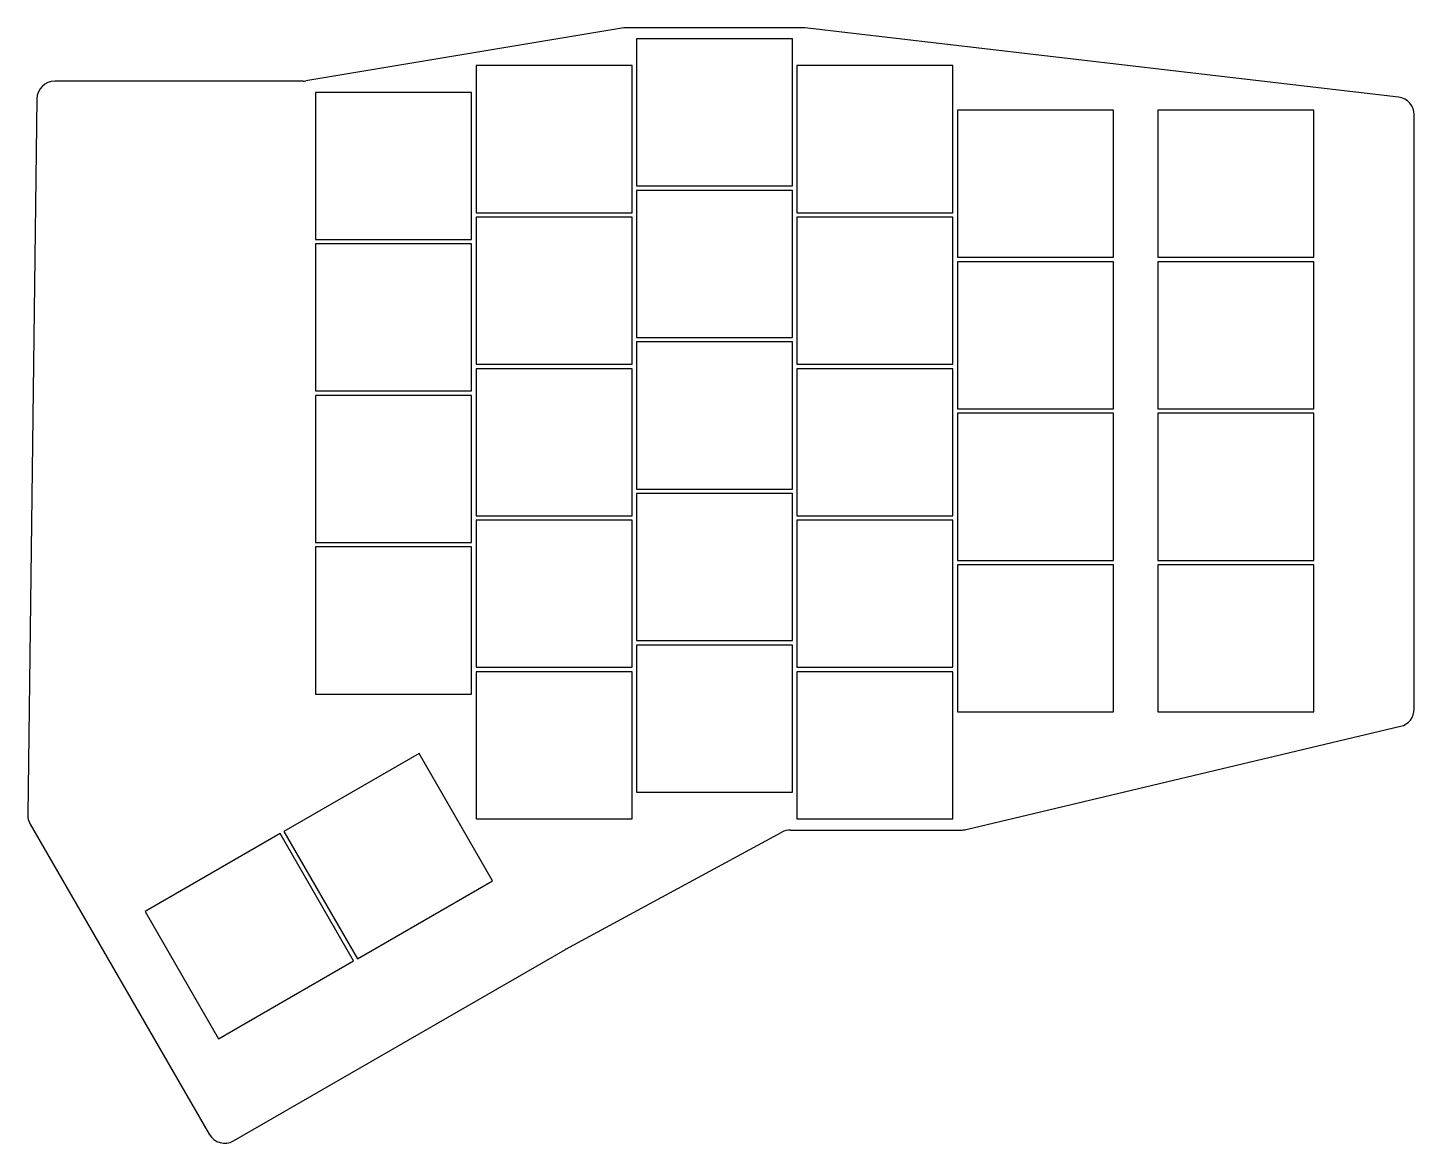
# Model space of a CAD drawing. Header units: millimetres. Extents: x 231 to 386, y -140 to -14.
import ezdxf

# ---------------------------------------------------------------- set-up
doc = ezdxf.new("R2010")
doc.units = ezdxf.units.MM

msp = doc.modelspace()

# ---------------------------------------------------------------- linework, layer by layer
for p, q in [((297.72, -14.53), (262.05, -20.47)), ((317.77, -14.5), (298.05, -14.5)), ((384.61, -22.29), (318, -14.51)), ((316.63, -15.75), (299.13, -15.75)), ((299.13, -15.75), (299.13, -32.25)), ((316.63, -32.25), (316.63, -15.75)), ((298.63, -18.75), (281.13, -18.75)), ((281.13, -18.75), (281.13, -35.25)), ((298.63, -35.25), (298.63, -18.75)), ((334.63, -18.75), (317.13, -18.75)), ((317.13, -18.75), (317.13, -35.25)), ((334.63, -35.25), (334.63, -18.75)), ((261.72, -20.5), (233.86, -20.5)), ((280.63, -21.75), (263.13, -21.75)), ((263.13, -21.75), (263.13, -38.25)), ((280.63, -38.25), (280.63, -21.75)), ((231.86, -22.47), (230.83, -102.8)), ((352.63, -23.75), (335.13, -23.75)), ((335.13, -23.75), (335.13, -40.25)), ((352.63, -40.25), (352.63, -23.75)), ((375.13, -23.75), (357.63, -23.75)), ((357.63, -23.75), (357.63, -40.25)), ((375.13, -40.25), (375.13, -23.75)), ((386.38, -90.92), (386.38, -24.28)), ((299.13, -32.25), (316.63, -32.25)), ((316.63, -32.75), (299.13, -32.75)), ((299.13, -32.75), (299.13, -49.25)), ((316.63, -49.25), (316.63, -32.75)), ((281.13, -35.25), (298.63, -35.25)), ((298.63, -35.75), (281.13, -35.75)), ((281.13, -35.75), (281.13, -52.25)), ((298.63, -52.25), (298.63, -35.75)), ((317.13, -35.25), (334.63, -35.25)), ((334.63, -35.75), (317.13, -35.75)), ((317.13, -35.75), (317.13, -52.25)), ((334.63, -52.25), (334.63, -35.75)), ((263.13, -38.25), (280.63, -38.25)), ((280.63, -38.75), (263.13, -38.75)), ((263.13, -38.75), (263.13, -55.25)), ((280.63, -55.25), (280.63, -38.75)), ((335.13, -40.25), (352.63, -40.25)), ((357.63, -40.25), (375.13, -40.25)), ((352.63, -40.75), (335.13, -40.75)), ((335.13, -40.75), (335.13, -57.25)), ((352.63, -57.25), (352.63, -40.75)), ((375.13, -40.75), (357.63, -40.75)), ((357.63, -40.75), (357.63, -57.25)), ((375.13, -57.25), (375.13, -40.75)), ((299.13, -49.25), (316.63, -49.25)), ((316.63, -49.75), (299.13, -49.75)), ((299.13, -49.75), (299.13, -66.25)), ((316.63, -66.25), (316.63, -49.75)), ((281.13, -52.25), (298.63, -52.25)), ((298.63, -52.75), (281.13, -52.75)), ((281.13, -52.75), (281.13, -69.25)), ((298.63, -69.25), (298.63, -52.75)), ((317.13, -52.25), (334.63, -52.25)), ((334.63, -52.75), (317.13, -52.75)), ((317.13, -52.75), (317.13, -69.25)), ((334.63, -69.25), (334.63, -52.75)), ((263.13, -55.25), (280.63, -55.25)), ((280.63, -55.75), (263.13, -55.75)), ((263.13, -55.75), (263.13, -72.25)), ((280.63, -72.25), (280.63, -55.75)), ((335.13, -57.25), (352.63, -57.25)), ((357.63, -57.25), (375.13, -57.25)), ((352.63, -57.75), (335.13, -57.75)), ((335.13, -57.75), (335.13, -74.25)), ((352.63, -74.25), (352.63, -57.75)), ((375.13, -57.75), (357.63, -57.75)), ((357.63, -57.75), (357.63, -74.25)), ((375.13, -74.25), (375.13, -57.75)), ((299.13, -66.25), (316.63, -66.25)), ((316.63, -66.75), (299.13, -66.75)), ((299.13, -66.75), (299.13, -83.25)), ((316.63, -83.25), (316.63, -66.75)), ((281.13, -69.25), (298.63, -69.25)), ((298.63, -69.75), (281.13, -69.75)), ((281.13, -69.75), (281.13, -86.25)), ((298.63, -86.25), (298.63, -69.75)), ((317.13, -69.25), (334.63, -69.25)), ((334.63, -69.75), (317.13, -69.75)), ((317.13, -69.75), (317.13, -86.25)), ((334.63, -86.25), (334.63, -69.75)), ((263.13, -72.25), (280.63, -72.25)), ((280.63, -72.75), (263.13, -72.75)), ((263.13, -72.75), (263.13, -89.25)), ((280.63, -89.25), (280.63, -72.75)), ((335.13, -74.25), (352.63, -74.25)), ((357.63, -74.25), (375.13, -74.25)), ((352.63, -74.75), (335.13, -74.75)), ((335.13, -74.75), (335.13, -91.25)), ((352.63, -91.25), (352.63, -74.75)), ((375.13, -74.75), (357.63, -74.75)), ((357.63, -74.75), (357.63, -91.25)), ((375.13, -91.25), (375.13, -74.75)), ((299.13, -83.25), (316.63, -83.25)), ((316.63, -83.75), (299.13, -83.75)), ((299.13, -83.75), (299.13, -100.25)), ((316.63, -100.25), (316.63, -83.75)), ((281.13, -86.25), (298.63, -86.25)), ((298.63, -86.75), (281.13, -86.75)), ((281.13, -86.75), (281.13, -103.25)), ((298.63, -103.25), (298.63, -86.75)), ((317.13, -86.25), (334.63, -86.25)), ((334.63, -86.75), (317.13, -86.75)), ((317.13, -86.75), (317.13, -103.25)), ((334.63, -103.25), (334.63, -86.75)), ((263.13, -89.25), (280.63, -89.25)), ((335.13, -91.25), (352.63, -91.25)), ((357.63, -91.25), (375.13, -91.25)), ((336.11, -104.45), (384.84, -92.87)), ((274.73, -95.9), (259.58, -104.65)), ((282.98, -110.19), (274.73, -95.9)), ((299.13, -100.25), (316.63, -100.25)), ((231.1, -103.83), (251.2, -138.64)), ((281.13, -103.25), (298.63, -103.25)), ((317.13, -103.25), (334.63, -103.25)), ((259.14, -104.9), (243.99, -113.65)), ((267.39, -119.19), (259.14, -104.9)), ((259.58, -104.65), (267.83, -118.94)), ((291.2, -117.86), (315.44, -104.74)), ((316.39, -104.5), (335.65, -104.5)), ((267.83, -118.94), (282.98, -110.19)), ((243.99, -113.65), (252.24, -127.94)), ((253.93, -139.37), (291.15, -117.89)), ((252.24, -127.94), (267.39, -119.19))]:
    msp.add_line(p, q)
for centre, start, end in [((298.05, -16.5), 90, 99.4623), ((317.77, -16.5), 83.3387, 90), ((233.86, -22.5), 90, 179.2695), ((261.72, -18.5), 270, 279.4623), ((384.38, -24.28), 0, 83.3387), ((384.38, -90.92), 283.3669, 0), ((232.83, -102.83), 179.2695, 210), ((316.39, -106.5), 90, 118.4253), ((335.65, -102.5), 270, 283.3669), ((292.15, -119.62), 118.4253, 120), ((252.93, -137.64), 210, 300)]:
    msp.add_arc(centre, 2, start, end)

doc.saveas('drawing.dxf')
